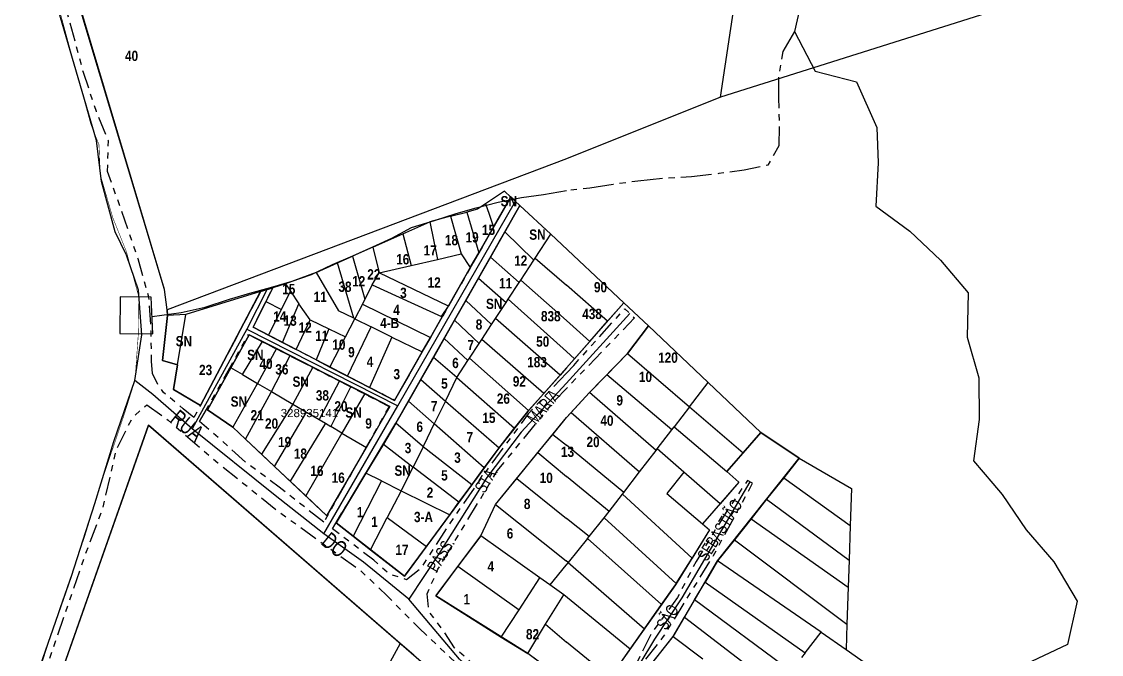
# Model space of a CAD drawing. Extents: x 207770 to 208809, y 4847431 to 4849212.
# Drawn here: x 207982.1 to 208244.9, y 4848184.4 to 4848338.6 of the extents above; entities that cross this region are included whole.
import ezdxf
from ezdxf.enums import TextEntityAlignment as Align

# ---------------------------------------------------------------- set-up
doc = ezdxf.new("R2010")
doc.units = 0
doc.header["$LTSCALE"] = 1.5
doc.header["$MEASUREMENT"] = 0
doc.linetypes.add('TRACO_13', pattern=[8, 5, -1, 1, -1])
doc.linetypes.add('TRACO_25', pattern=[8, 3, -1, 1, -1, 1, -1])
for name, color, linetype in [('CD-MALHA-LOTES', 40, 'CONTINUOUS'), ('CD_TXT_QUADRA', 1, 'CONTINUOUS'), ('HD-CANAIS', 7, 'CONTINUOUS'), ('HD-CURSO-INTER', 170, 'CONTINUOUS'), ('HD-VALAS-DRENOS', 170, 'CONTINUOUS'), ('LM-LIM-SETOR-FISCAL', 7, 'CONTINUOUS'), ('RU-QUADRAS', 6, 'CONTINUOUS'), ('SV-EIXO-ROD-ESTR', 7, 'CONTINUOUS'), ('SV-EIXO-RUA-N-PAV', 6, 'CONTINUOUS'), ('SV-EST-M-N-PAV', 20, 'CONTINUOUS'), ('SV-PONTE-BUEIRO', 249, 'CONTINUOUS'), ('SV-RUA-NAO-PAV-S-GUIA-C-GUIA', 7, 'CONTINUOUS'), ('SV-TXT-RUA-N-PAV-S-GUIA-C-GUIA', 7, 'CONTINUOUS'), ('Th_NmrPort', 7, 'CONTINUOUS')]:
    doc.layers.add(name, color=color, linetype=linetype)
doc.styles.add('ARIAL', font='ARIAL.TTF')
doc.styles.get("Standard").update_dxf_attribs({"font": 'swisscbo.ttf'})
doc.linetypes.add('Limite', pattern='A,20,-3,[130,ltypeshp.shx,S=6.35,R=0,X=0,Y=0],-3,20', length=46)

msp = doc.modelspace()

# ---------------------------------------------------------------- linework, layer by layer
at = {"layer": 'CD-MALHA-LOTES', "linetype": 'Continuous'}
for p, q in [((208152.2, 4848320.2), (208159.71, 4848370.06)), ((208235, 4848346.37), (208152.2, 4848320.2)), ((208152.2, 4848320.2), (208114.75, 4848305.2)), ((208099.68, 4848297.26), (208095.02, 4848294.16)), ((208101.19, 4848295.86), (208103.42, 4848293.79)), ((208093.11, 4848292.89), (208090.47, 4848292.2)), ((208095.02, 4848294.16), (208093.11, 4848292.89)), ((208095.02, 4848294.16), (208095.89, 4848291.64)), ((208103.42, 4848293.79), (208099.75, 4848287.34)), ((208074.87, 4848286.88), (208081.51, 4848289.84)), ((208086.53, 4848291.16), (208081.51, 4848289.84)), ((208081.51, 4848289.84), (208083.37, 4848280.67)), ((208086.53, 4848291.16), (208090.47, 4848292.2)), ((208086.53, 4848291.16), (208089.07, 4848281.99)), ((208090.47, 4848292.2), (208093.42, 4848282.27)), ((208095.89, 4848291.64), (208096.98, 4848288.5)), ((208093.42, 4848282.27), (208096.98, 4848288.5)), ((208099.75, 4848287.34), (208096.24, 4848281.17)), ((208106.78, 4848280.46), (208099.75, 4848287.34)), ((208067.61, 4848283.66), (208074.87, 4848286.88)), ((208074.87, 4848286.88), (208076.94, 4848279.19)), ((208128.68, 4848270.07), (208110.96, 4848286.77)), ((208067.61, 4848283.66), (208062.68, 4848281.44)), ((208067.61, 4848283.66), (208069.11, 4848277.38)), ((208083.37, 4848280.67), (208089.07, 4848281.99)), ((208089.07, 4848281.99), (208091.33, 4848278.72)), ((208091.33, 4848278.72), (208093.42, 4848282.27)), ((208053.84, 4848277.49), (208059.03, 4848279.8)), ((208059.03, 4848279.8), (208062.68, 4848281.44)), ((208062.95, 4848266.32), (208059.03, 4848279.8)), ((208062.68, 4848281.44), (208065.65, 4848270.94)), ((208069.11, 4848277.38), (208076.94, 4848279.19)), ((208076.94, 4848279.19), (208083.37, 4848280.67)), ((208096.24, 4848281.17), (208093.36, 4848276.12)), ((208096.24, 4848281.17), (208103.19, 4848275.07)), ((208103.6, 4848275.58), (208106.78, 4848280.46)), ((208106.78, 4848280.46), (208107.14, 4848280.97)), ((208107.14, 4848280.97), (208114.75, 4848274.42)), ((208053.84, 4848277.49), (208046.37, 4848274.7)), ((208053.84, 4848277.49), (208059.26, 4848268.13)), ((208067.46, 4848274.45), (208069.11, 4848277.38)), ((208086, 4848269.29), (208069.11, 4848277.38)), ((208091.33, 4848278.72), (208086, 4848269.29)), ((208046.37, 4848274.7), (208047.57, 4848272.9)), ((208067.46, 4848274.45), (208065.65, 4848270.94)), ((208067.46, 4848274.45), (208084.31, 4848266.76)), ((208093.36, 4848276.12), (208090.23, 4848270.63)), ((208093.36, 4848276.12), (208100.03, 4848270.14)), ((208100.57, 4848270.96), (208103.19, 4848275.07)), ((208103.19, 4848275.07), (208103.6, 4848275.58)), ((208114.73, 4848265.78), (208103.6, 4848275.58)), ((208124.74, 4848265.58), (208114.75, 4848274.42)), ((208040.28, 4848272.83), (208043.26, 4848273.73)), ((208041.59, 4848270.4), (208038.45, 4848264.12)), ((208041.59, 4848270.4), (208045.34, 4848268.45)), ((208045.58, 4848260.43), (208049.61, 4848269.85)), ((208052.31, 4848265.9), (208049.61, 4848269.85)), ((208065.05, 4848269.78), (208063.19, 4848266.19)), ((208065.65, 4848270.94), (208065.05, 4848269.78)), ((208065.05, 4848269.78), (208081.63, 4848261.64)), ((208084.31, 4848266.76), (208086, 4848269.29)), ((208090.23, 4848270.63), (208087.5, 4848265.84)), ((208096.5, 4848264.78), (208090.23, 4848270.63)), ((208097.46, 4848266.25), (208100.03, 4848270.14)), ((208100.03, 4848270.14), (208100.57, 4848270.96)), ((208114.75, 4848258.21), (208100.57, 4848270.96)), ((208124.74, 4848265.58), (208128.68, 4848270.07)), ((208128.68, 4848270.07), (208134.67, 4848264.45)), ((208017.53, 4848268.36), (208017.64, 4848266.96)), ((208022.05, 4848267.24), (208017.64, 4848266.96)), ((208020.03, 4848254.96), (208022.05, 4848267.24)), ((208042.2, 4848262.18), (208045.34, 4848268.45)), ((208062.95, 4848266.32), (208059.26, 4848268.13)), ((208060.92, 4848261.81), (208063.19, 4848266.19)), ((208063.19, 4848266.19), (208062.95, 4848266.32)), ((208063.19, 4848266.19), (208067.18, 4848264.23)), ((208081.63, 4848261.64), (208084.51, 4848266.67)), ((208084.31, 4848266.76), (208084.51, 4848266.67)), ((208096.5, 4848264.78), (208097.46, 4848266.25)), ((208113.2, 4848252.47), (208097.46, 4848266.25)), ((208038.45, 4848264.12), (208042.2, 4848262.18)), ((208048.95, 4848258.69), (208052.31, 4848265.9)), ((208052.31, 4848265.9), (208056.9, 4848263.72)), ((208056.9, 4848263.72), (208053.79, 4848256.19)), ((208056.9, 4848263.72), (208060.92, 4848261.81)), ((208061.45, 4848252.22), (208067.18, 4848264.23)), ((208072.23, 4848261.75), (208067.18, 4848264.23)), ((208087.5, 4848265.84), (208084.95, 4848261.36)), ((208087.5, 4848265.84), (208093.47, 4848260.15)), ((208094.13, 4848261.15), (208096.5, 4848264.78)), ((208120.4, 4848260.64), (208114.73, 4848265.78)), ((208120.4, 4848260.64), (208124.74, 4848265.58)), ((208134.67, 4848264.45), (208129.57, 4848257.7)), ((208149.23, 4848250.64), (208134.67, 4848264.45)), ((208042.2, 4848262.18), (208045.58, 4848260.43)), ((208057.1, 4848254.41), (208060.92, 4848261.81)), ((208072.23, 4848261.75), (208066.79, 4848249.47)), ((208072.23, 4848261.75), (208079.61, 4848258.12)), ((208079.61, 4848258.12), (208081.63, 4848261.64)), ((208084.95, 4848261.36), (208082.36, 4848256.8)), ((208090.7, 4848256.02), (208084.95, 4848261.36)), ((208093.47, 4848260.15), (208094.13, 4848261.15)), ((208109.21, 4848248), (208094.13, 4848261.15)), ((208035.88, 4848252.59), (208040.73, 4848260.66)), ((208044.13, 4848258.93), (208039.52, 4848250.45)), ((208044.13, 4848258.93), (208040.73, 4848260.66)), ((208047.5, 4848257.21), (208044.13, 4848258.93)), ((208045.58, 4848260.43), (208048.95, 4848258.69)), ((208053.79, 4848256.19), (208048.95, 4848258.69)), ((208072.87, 4848246.32), (208079.61, 4848258.12)), ((208091.13, 4848256.59), (208093.47, 4848260.15)), ((208116.69, 4848256.41), (208114.75, 4848258.21)), ((208116.69, 4848256.41), (208120.4, 4848260.64)), ((208042.9, 4848248.46), (208047.5, 4848257.21)), ((208052.98, 4848254.41), (208047.5, 4848257.21)), ((208053.79, 4848256.19), (208057.1, 4848254.41)), ((208082.36, 4848256.8), (208079.3, 4848251.43)), ((208088.01, 4848251.85), (208082.36, 4848256.8)), ((208088.01, 4848251.85), (208090.7, 4848256.02)), ((208090.7, 4848256.02), (208091.13, 4848256.59)), ((208105.52, 4848243.87), (208091.13, 4848256.59)), ((208114.75, 4848254.21), (208116.69, 4848256.41)), ((208129.57, 4848257.7), (208124.54, 4848252.55)), ((208129.57, 4848257.7), (208144.69, 4848244.73)), ((208035.88, 4848252.59), (208033.04, 4848254.27)), ((208052.98, 4848254.41), (208048.16, 4848245.37)), ((208059.46, 4848251.1), (208052.98, 4848254.41)), ((208057.1, 4848254.41), (208061.45, 4848252.22)), ((208114.75, 4848254.21), (208113.2, 4848252.47)), ((208035.88, 4848252.59), (208039.52, 4848250.45)), ((208039.52, 4848250.45), (208042.9, 4848248.46)), ((208059.46, 4848251.1), (208054.51, 4848241.63)), ((208062.22, 4848249.7), (208059.46, 4848251.1)), ((208061.45, 4848252.22), (208066.79, 4848249.47)), ((208079.3, 4848251.43), (208076.26, 4848246.09)), ((208079.3, 4848251.43), (208085.32, 4848246.16)), ((208085.32, 4848246.16), (208088.01, 4848251.85)), ((208088.01, 4848251.85), (208102.07, 4848239.51)), ((208124.54, 4848252.55), (208120.31, 4848248.2)), ((208140.42, 4848239.16), (208124.54, 4848252.55)), ((208144.69, 4848244.73), (208149.23, 4848250.64)), ((208162.07, 4848238.47), (208149.23, 4848250.64)), ((208042.9, 4848248.46), (208048.16, 4848245.37)), ((208062.22, 4848249.7), (208057.34, 4848239.97)), ((208065.62, 4848247.96), (208060.08, 4848238.36)), ((208065.62, 4848247.96), (208062.22, 4848249.7)), ((208066.79, 4848249.47), (208072.87, 4848246.32)), ((208120.31, 4848248.2), (208115.88, 4848243.4)), ((208136.53, 4848234.09), (208120.31, 4848248.2)), ((208048.16, 4848245.37), (208040.49, 4848233.22)), ((208048.16, 4848245.37), (208051.45, 4848243.43)), ((208076.26, 4848246.09), (208073.21, 4848240.74)), ((208076.26, 4848246.09), (208082.56, 4848240.57)), ((208085.32, 4848246.16), (208082.56, 4848240.57)), ((208085.32, 4848246.16), (208098.35, 4848234.78)), ((208043.66, 4848230.23), (208051.45, 4848243.43)), ((208051.45, 4848243.43), (208054.51, 4848241.63)), ((208115.88, 4848243.4), (208114.75, 4848242.17)), ((208115.88, 4848243.4), (208132.55, 4848228.91)), ((208144.69, 4848244.73), (208140.93, 4848239.83)), ((208144.69, 4848244.73), (208157.76, 4848233.52)), ((208033.5, 4848239.76), (208036.64, 4848236.86)), ((208056.04, 4848240.73), (208047.5, 4848226.61)), ((208054.51, 4848241.63), (208056.04, 4848240.73)), ((208056.04, 4848240.73), (208057.34, 4848239.97)), ((208060.08, 4848238.36), (208057.34, 4848239.97)), ((208073.21, 4848240.74), (208070.18, 4848235.67)), ((208094.74, 4848229.88), (208082.56, 4848240.57)), ((208111.39, 4848238.03), (208114.75, 4848242.17)), ((208140.42, 4848239.16), (208140.93, 4848239.83)), ((208140.93, 4848239.83), (208153.78, 4848228.95)), ((208060.08, 4848238.36), (208051.26, 4848223.06)), ((208060.08, 4848238.36), (208066.04, 4848234.85)), ((208107.8, 4848233.62), (208111.39, 4848238.03)), ((208111.39, 4848238.03), (208114.75, 4848235.39)), ((208136.84, 4848234.5), (208140.42, 4848239.16)), ((208157.76, 4848233.52), (208162.07, 4848238.47)), ((208162.07, 4848238.47), (208171.4, 4848232.25)), ((208036.64, 4848236.86), (208040.49, 4848233.22)), ((208056.44, 4848218.18), (208066.04, 4848234.85)), ((208070.18, 4848235.67), (208065.93, 4848228.57)), ((208070.18, 4848235.67), (208077.41, 4848230.08)), ((208079.86, 4848234.99), (208077.41, 4848230.08)), ((208091.66, 4848225.71), (208079.86, 4848234.99)), ((208094.74, 4848229.88), (208098.35, 4848234.78)), ((208128.68, 4848223.87), (208114.75, 4848235.39)), ((208136.53, 4848234.09), (208136.84, 4848234.5)), ((208143.33, 4848228.83), (208136.84, 4848234.5)), ((208040.49, 4848233.22), (208043.66, 4848230.23)), ((208102.63, 4848227.25), (208107.8, 4848233.62)), ((208107.8, 4848233.62), (208114.75, 4848227.8)), ((208132.55, 4848228.91), (208136.53, 4848234.09)), ((208153.78, 4848228.95), (208157.76, 4848233.52)), ((208171.4, 4848232.25), (208167.61, 4848227.47)), ((208171.4, 4848232.25), (208184.08, 4848224.81)), ((208043.66, 4848230.23), (208047.5, 4848226.61)), ((208088.54, 4848221.48), (208077.41, 4848230.08)), ((208091.66, 4848225.71), (208094.74, 4848229.88)), ((208047.5, 4848226.61), (208051.26, 4848223.06)), ((208069.7, 4848226.7), (208062.82, 4848213.23)), ((208069.7, 4848226.7), (208065.93, 4848228.57)), ((208069.7, 4848226.7), (208074.51, 4848224.31)), ((208097.49, 4848220.93), (208102.63, 4848227.25)), ((208102.63, 4848227.25), (208114.75, 4848217.51)), ((208125.1, 4848219.22), (208114.75, 4848227.8)), ((208128.68, 4848223.87), (208132.55, 4848228.91)), ((208143.33, 4848228.83), (208139.14, 4848223.63)), ((208152.14, 4848221.13), (208143.33, 4848228.83)), ((208153.78, 4848228.95), (208156.71, 4848226.37)), ((208167.61, 4848227.47), (208163.46, 4848222.24)), ((208167.61, 4848227.47), (208183.79, 4848215.8)), ((208074.51, 4848224.31), (208071.13, 4848217.76)), ((208074.51, 4848224.31), (208086.32, 4848218.46)), ((208088.54, 4848221.48), (208091.66, 4848225.71)), ((208156.71, 4848226.37), (208152.14, 4848221.13)), ((208184.08, 4848224.81), (208183.79, 4848215.8)), ((208051.26, 4848223.06), (208056.44, 4848218.18)), ((208086.32, 4848218.46), (208088.54, 4848221.48)), ((208125.1, 4848219.22), (208128.34, 4848223.43)), ((208128.34, 4848223.43), (208128.68, 4848223.87)), ((208145.31, 4848207.91), (208128.34, 4848223.43)), ((208139.14, 4848223.63), (208147.87, 4848216.24)), ((208163.46, 4848222.24), (208159.66, 4848217.45)), ((208163.46, 4848222.24), (208183.51, 4848207.36)), ((208093.86, 4848213.31), (208097.49, 4848220.93)), ((208097.49, 4848220.93), (208114.7, 4848207.26)), ((208123.88, 4848217.7), (208125.1, 4848219.22)), ((208147.87, 4848216.24), (208152.14, 4848221.13)), ((208067.07, 4848209.9), (208071.13, 4848217.76)), ((208071.13, 4848217.76), (208080.63, 4848210.75)), ((208080.63, 4848210.75), (208086.32, 4848218.46)), ((208120.24, 4848213.17), (208114.75, 4848217.51)), ((208120.24, 4848213.17), (208123.88, 4848217.7)), ((208123.88, 4848217.7), (208141.47, 4848201.67)), ((208147.87, 4848216.24), (208149.55, 4848214.81)), ((208159.66, 4848217.45), (208155.61, 4848212.35)), ((208159.66, 4848217.45), (208183.3, 4848200.83)), ((208149.55, 4848214.81), (208145.31, 4848207.91)), ((208183.79, 4848215.8), (208183.51, 4848207.36)), ((208062.82, 4848213.23), (208067.07, 4848209.9)), ((208075.28, 4848203.49), (208080.63, 4848210.75)), ((208093.86, 4848213.31), (208088.33, 4848205.9)), ((208108.26, 4848203.07), (208093.86, 4848213.31)), ((208119.84, 4848212.68), (208115.17, 4848206.85)), ((208119.84, 4848212.68), (208120.24, 4848213.17)), ((208137.9, 4848196.57), (208119.84, 4848212.68)), ((208155.61, 4848212.35), (208151.52, 4848207.19)), ((208155.61, 4848212.35), (208183, 4848191.77)), ((208067.07, 4848209.9), (208075.28, 4848203.49)), ((208088.33, 4848205.9), (208103.23, 4848195.31)), ((208114.61, 4848206.16), (208110.7, 4848201.34)), ((208115.17, 4848206.85), (208114.61, 4848206.16)), ((208115.17, 4848206.85), (208114.7, 4848207.26)), ((208115.17, 4848206.85), (208133.7, 4848190.62)), ((208141.47, 4848201.67), (208145.31, 4848207.91)), ((208151.52, 4848207.19), (208148.47, 4848202)), ((208176.71, 4848189.82), (208151.52, 4848207.19)), ((208183.51, 4848207.36), (208183.3, 4848200.83)), ((208103.23, 4848195.31), (208108.26, 4848203.07)), ((208110.7, 4848201.34), (208108.26, 4848203.07)), ((208137.9, 4848196.57), (208141.29, 4848201.37)), ((208141.29, 4848201.37), (208141.47, 4848201.67)), ((208145.93, 4848197.68), (208148.47, 4848202)), ((208148.47, 4848202), (208172.82, 4848184.82)), ((208183.3, 4848200.83), (208183, 4848191.77)), ((208130.21, 4848185.68), (208114.06, 4848198.94)), ((208145.93, 4848197.68), (208143.47, 4848193.48)), ((208169.37, 4848180.38), (208145.93, 4848197.68)), ((208098.87, 4848188.59), (208103.23, 4848195.31)), ((208133.7, 4848190.62), (208137.9, 4848196.57)), ((208140.7, 4848188.8), (208143.47, 4848193.48)), ((208143.47, 4848193.48), (208166.08, 4848176.14)), ((208105.32, 4848184.63), (208109.65, 4848191.79)), ((208109.65, 4848191.79), (208114.75, 4848187.41)), ((208130.21, 4848185.68), (208133.7, 4848190.62)), ((208172.82, 4848184.82), (208176.71, 4848189.82)), ((208176.71, 4848189.82), (208182.8, 4848185.59)), ((208183, 4848191.77), (208182.8, 4848185.59)), ((208098.87, 4848188.59), (208105.32, 4848184.63)), ((208125.33, 4848178.75), (208114.75, 4848187.41)), ((208124.01, 4848167.65), (208140.7, 4848188.8)), ((208140.7, 4848188.8), (208147.96, 4848183.38)), ((208114.75, 4848177.68), (208105.32, 4848184.63)), ((208125.33, 4848178.75), (208130.21, 4848185.68)), ((208172.82, 4848184.82), (208171.94, 4848183.69)), ((208182.8, 4848185.59), (208191.34, 4848179.65))]:
    msp.add_line(p, q, dxfattribs=at)
for points in [[(208017.53, 4848268.36), (208016.9, 4848273.36), (207982.79, 4848387.69), (207984.01, 4848388.01)], [(208114.75, 4848305.2), (208017.53, 4848268.36)], [(208096.98, 4848288.5), (208101.19, 4848295.86)], [(208107.14, 4848280.97), (208110.96, 4848286.77)], [(208046.37, 4848274.7), (208043.26, 4848273.73)], [(208025.62, 4848245.07), (208040.28, 4848272.83)], [(208045.34, 4848268.45), (208047.57, 4848272.9)]]:
    msp.add_lwpolyline(points, dxfattribs=at)
at = {"layer": 'CD-MALHA-LOTES', "linetype": 'Continuous', "flags": 128}
for points in [[(208101.19, 4848295.86), (208099.68, 4848297.26)], [(208110.96, 4848286.77), (208103.42, 4848293.79)], [(208040.28, 4848272.83), (208022.05, 4848267.24)], [(208043.26, 4848273.73), (208041.59, 4848270.4)], [(208047.57, 4848272.9), (208049.61, 4848269.85)], [(208017.64, 4848266.96), (208016.39, 4848256), (208020.03, 4848254.96)], [(208040.73, 4848260.66), (208037.51, 4848262.31), (208033.04, 4848254.27)], [(208020.03, 4848254.96), (208019.05, 4848248.97), (208025.62, 4848245.07)], [(208033.04, 4848254.27), (208027.34, 4848244.03), (208033.5, 4848239.76)], [(208039.52, 4848250.45), (208039.39, 4848250.2), (208033.5, 4848239.76)], [(208113.2, 4848252.47), (208109.21, 4848248)], [(208036.64, 4848236.86), (208042.83, 4848248.33), (208042.9, 4848248.46)], [(208066.04, 4848234.85), (208071.78, 4848244.82), (208065.62, 4848247.96)], [(208105.52, 4848243.87), (208109.13, 4848247.9), (208109.21, 4848248)], [(208102.07, 4848239.51), (208105.32, 4848243.64), (208105.52, 4848243.87)], [(208079.86, 4848234.99), (208079.66, 4848235.15), (208073.21, 4848240.74)], [(208079.86, 4848234.99), (208080.13, 4848235.52), (208082.56, 4848240.57)], [(208098.35, 4848234.78), (208101.94, 4848239.36), (208102.07, 4848239.51)], [(208074.51, 4848224.31), (208074.65, 4848224.58), (208077.41, 4848230.08)], [(208065.93, 4848228.57), (208058.69, 4848216.46), (208062.82, 4848213.23)], [(208088.33, 4848205.9), (208082.94, 4848198.67), (208098.87, 4848188.59)], [(208114.06, 4848198.94), (208110.7, 4848201.34)], [(208109.65, 4848191.79), (208114.06, 4848198.94)]]:
    msp.add_lwpolyline(points, dxfattribs=at)
at = {"layer": 'CD-MALHA-LOTES'}
for points in [[(208074.28, 4848187.07), (208012.98, 4848240.28), (207979.72, 4848145.76)], [(208074.28, 4848187.07), (208056.03, 4848153.56), (208069.67, 4848145.84)], [(208077.57, 4848184.21), (208074.28, 4848187.07)]]:
    msp.add_lwpolyline(points, dxfattribs=at)
at = {"layer": 'HD-CANAIS', "flags": 128}
msp.add_lwpolyline([(208172.71, 4848346.91), (208170.27, 4848336.15), (208175.26, 4848326.54), (208185.35, 4848323.88), (208190.3, 4848312.82), (208190.62, 4848304.19), (208190.03, 4848293.63), (208198.32, 4848287.53), (208205.79, 4848280.44), (208212.47, 4848272.49), (208212.28, 4848261.72), (208215.07, 4848251.82), (208215.19, 4848241.64), (208213.77, 4848231.61), (208218.49, 4848226.09), (208220.8, 4848223.39), (208226.62, 4848214.8), (208233.36, 4848206.94), (208239.01, 4848197.42), (208236.72, 4848186.86), (208226.54, 4848182.04)], dxfattribs=at)
at = {"layer": 'HD-CURSO-INTER', "linetype": 'TRACO_13', "flags": 128}
msp.add_lwpolyline([(208170.27, 4848336.15), (208167.41, 4848331.31), (208166.35, 4848325.36), (208166.33, 4848319.91), (208166.52, 4848314.26), (208166.45, 4848308.3), (208163.71, 4848303.63), (208157.99, 4848302.37), (208151.82, 4848301.55), (208145.17, 4848300.74), (208138.58, 4848300.44), (208132.07, 4848299.75), (208126.08, 4848298.93), (208120.46, 4848298.01), (208115.32, 4848297.5), (208114.73, 4848297.41)], dxfattribs=at)
at = {"layer": 'HD-VALAS-DRENOS', "flags": 128}
msp.add_lwpolyline([(208013.85, 4848266.76), (208020.97, 4848267.69), (208026.76, 4848269.02), (208032.69, 4848270.97), (208037.63, 4848272.4), (208042.7, 4848273.8), (208047.96, 4848275.33), (208052.69, 4848276.99), (208057.8, 4848279.38), (208062.76, 4848281.52), (208067.57, 4848283.69), (208072.23, 4848285.85), (208077.01, 4848288.44), (208082.62, 4848290.17), (208087.9, 4848291.83), (208092.72, 4848293.22), (208098.12, 4848294.62), (208103.79, 4848295.7), (208109.18, 4848296.51), (208114.72, 4848297.41)], dxfattribs=at)
at = {"layer": 'LM-LIM-SETOR-FISCAL', "linetype": 'Limite', "ltscale": 0.1, "const_width": 0.13, "flags": 128}
msp.add_lwpolyline([(208387.74, 4847960.83), (208385.39, 4847956.41), (208372.7, 4847939.55), (208360.03, 4847923.12), (208338.46, 4847893.58), (208321.24, 4847868.97), (208312.14, 4847857.89), (208276.54, 4847808.04), (208272.48, 4847802.93), (208271.71, 4847802.08), (208268.52, 4847797.95), (208253.29, 4847778.57), (208232.42, 4847749.78), (208215.21, 4847727.83), (208205.17, 4847714.63), (208192.91, 4847698.73), (208186.53, 4847690.93), (208173.54, 4847674.08), (208163.48, 4847661.16), (208147.66, 4847641.58), (208133.02, 4847623.08), (208125.67, 4847614.47), (208121.36, 4847609.23), (208114.68, 4847601.2), (208078.3, 4847559.8), (208054.56, 4847533.51), (208037.37, 4847514.47), (208029.62, 4847505.3), (208015.28, 4847491.97), (208000.87, 4847476.99), (207988.5, 4847465.36), (207974.43, 4847452.14), (207957.73, 4847437.02), (207941.59, 4847458.69), (207921.95, 4847493.9), (207902.09, 4847525.32), (207874.78, 4847560.94), (207864.41, 4847571.61), (207848.86, 4847587.62), (207844.08, 4847592.54), (207827.2, 4847607.7), (207822.72, 4847611.45), (207809.68, 4847622.39), (207800.34, 4847631.34), (207791.83, 4847639.49), (207789.35, 4847640.5), (207770.16, 4847648.29), (207771.56, 4847663.44), (207782.07, 4847685.13), (207788.79, 4847698.98), (207805.8, 4847721.97), (207814.75, 4847736.4), (207832.06, 4847762.95), (207843.32, 4847778.24), (207853.99, 4847795.84), (207866.98, 4847818.64), (207870.47, 4847825.73), (207872.42, 4847829.43), (207878.3, 4847837.34), (207892.25, 4847865.58), (207897.62, 4847878.65), (207901.41, 4847892.98), (207910.26, 4847922.04), (207916.42, 4847941.01), (207917.77, 4847945.28), (207920.32, 4847960.19), (207921, 4847963.57), (207922.67, 4847973.36), (207924.02, 4847983.95), (207931.75, 4848023.44), (207935.95, 4848038.31), (207938.8, 4848047.89), (207943.28, 4848060.34), (207947.6, 4848075.6), (207952.19, 4848088.84), (207955.63, 4848098.17), (207961.45, 4848112.84), (207964.22, 4848121.42), (207967.4, 4848130.11), (207973.09, 4848141.61), (207976.41, 4848152.41), (207981.76, 4848167.44), (207984.51, 4848174.56), (207987.4, 4848183.31), (207991.07, 4848194.77), (207997.36, 4848212.8), (208002.27, 4848228.55), (208006.89, 4848242.28), (208009.71, 4848251.17), (208010.53, 4848262.57), (208010.65, 4848271.5), (208007.64, 4848282.49), (208006.08, 4848286.4), (208004.29, 4848290.86), (208001.28, 4848301.24), (208000.94, 4848308.61), (207998.94, 4848313.63), (207994.8, 4848328.69), (207985.88, 4848361.34), (207983.37, 4848372.15), (207979.52, 4848388.8), (207973.97, 4848405.11), (207970.3, 4848417.74), (207965.62, 4848437.71), (207963.58, 4848460.32), (207962.76, 4848468.22), (207962.44, 4848471.73), (207961.77, 4848475.9), (207962.87, 4848484.57), (207968.53, 4848505.21), (207970.47, 4848512.96), (207974.12, 4848527.55), (207979.22, 4848544.32), (207981.13, 4848552.93), (207986.21, 4848576.49), (207989.51, 4848588.21), (207992.35, 4848598.91), (207992.71, 4848609.76), (207992.34, 4848618.14), (207991.98, 4848624.34), (207987.97, 4848639.65), (207983.23, 4848650.23), (207980.21, 4848656.63), (207959.42, 4848694.96), (207955.87, 4848700.21), (207953.61, 4848706.94), (207951.29, 4848714.3), (207971.45, 4848736.35), (207987.06, 4848754.07), (208002.88, 4848772.47), (208029.39, 4848802.29), (208055.4, 4848834.16), (208062.6, 4848842.56), (208082.48, 4848868.63), (208089.08, 4848877.86), (208092.97, 4848883.15), (208114.75, 4848908.34), (208139.11, 4848938.69), (208163.14, 4848966.59), (208183.89, 4848990.29), (208194.01, 4849003.09), (208207.85, 4849021.47), (208221.58, 4849039.46), (208250.83, 4849074.09), (208264.95, 4849090.56), (208282.06, 4849112.13), (208291.24, 4849122.44), (208299.16, 4849131.8), (208314.36, 4849149.75), (208327.89, 4849167.36), (208335.74, 4849174.95), (208349.86, 4849193.3), (208367.01, 4849211.9), (208367.02, 4849211.91), (208367.02, 4849211.91), (208402.2, 4849155.79), (208402.25, 4849155.72), (208429.5, 4849112.02), (208453.81, 4849072.29), (208482.55, 4849030.03), (208521.39, 4848970.95), (208585.69, 4848869.65), (208612.48, 4848823.84), (208624.45, 4848802.17), (208639.28, 4848776.94), (208652.13, 4848760.19), (208668.52, 4848742.75), (208684.73, 4848728.15), (208706.07, 4848712.27), (208727.59, 4848696.03), (208744.9, 4848683.1), (208751.03, 4848678.41), (208757.87, 4848673.17), (208770.42, 4848663.2), (208781.51, 4848653.45), (208792.86, 4848644.02), (208808.5, 4848628.81), (208808.48, 4848628.77), (208798.22, 4848603.07), (208793.99, 4848590.52), (208787.55, 4848564.61), (208780.19, 4848529.56), (208780.03, 4848528.56), (208775.62, 4848500.61), (208772.38, 4848478.81), (208771.96, 4848476.02), (208769, 4848457.33), (208766.41, 4848441.62), (208759.53, 4848407.51), (208755.2, 4848382.65), (208749.3, 4848353.13), (208743.24, 4848317.57), (208742.79, 4848315.53), (208738.22, 4848294.77), (208731.38, 4848265.21), (208731.18, 4848264.34), (208716.32, 4848198.55), (208711.49, 4848173.57), (208704.3, 4848155.03), (208695.04, 4848146.22), (208686.45, 4848144.64), (208674.24, 4848143.51), (208647.48, 4848139.92), (208628.43, 4848137.9), (208584.96, 4848131.08), (208568.46, 4848127.46), (208541.32, 4848121.06), (208527.85, 4848117.82), (208527.06, 4848117.55), (208507.44, 4848110.65), (208506.58, 4848110.03), (208504.48, 4848108.51), (208486.9, 4848092.67), (208451.25, 4848044.39), (208435.17, 4848022.56), (208429.87, 4848015.38), (208423.26, 4848006.94), (208388.59, 4847961.94), (208387.74, 4847960.83)], close=True, dxfattribs=at)
at = {"layer": 'RU-QUADRAS', "color": 6, "linetype": 'Continuous'}
for points in [[(208114.75, 4848177.68), (208105.32, 4848184.63), (208082.94, 4848198.67), (208093.89, 4848213.35), (208097.49, 4848220.93), (208114.75, 4848242.17), (208120.31, 4848248.2), (208129.6, 4848257.75), (208134.67, 4848264.45), (208128.68, 4848270.07), (208114.75, 4848254.21), (208105.32, 4848243.64), (208098.43, 4848234.89), (208075.28, 4848203.49), (208058.69, 4848216.46), (208073.24, 4848240.79), (208103.42, 4848293.79), (208101.19, 4848295.86), (208093.42, 4848282.27), (208091.33, 4848278.72), (208084.51, 4848266.67), (208072.87, 4848246.32), (208038.45, 4848264.12), (208043.26, 4848273.73), (208040.27, 4848272.81), (208025.62, 4848245.07), (208019.05, 4848248.97), (208020.03, 4848254.96), (208016.39, 4848256), (208017.64, 4848266.96), (208017.53, 4848268.36), (208016.9, 4848273.36), (207995.88, 4848343.31)], [(207931.2, 4848007.86), (208012.98, 4848240.28), (208101.25, 4848163.66), (208114.73, 4848154.52), (208125.4, 4848146.84), (208114.72, 4848135.84), (208109.63, 4848130.25), (208106.25, 4848133.22), (208057.12, 4848082.65), (208053.75, 4848079.2), (208026.78, 4848102.21), (208025.98, 4848099.87), (208049.62, 4848077.32), (208076.75, 4848020.52), (208072.06, 4848017.78), (208053.63, 4848015.16), (208049.87, 4848021.59), (208044.57, 4848015.03), (208041.57, 4848016.71), (208039.53, 4848013.31), (208034.8, 4848015.96), (208029.74, 4848009)], [(208124.01, 4848167.65), (208140.78, 4848188.9), (208151.53, 4848207.21), (208171.4, 4848232.25), (208162.07, 4848238.47), (208153.78, 4848228.95), (208156.71, 4848226.37), (208147.87, 4848216.24), (208149.55, 4848214.81), (208141.29, 4848201.37), (208121.09, 4848172.75)]]:
    msp.add_lwpolyline(points, dxfattribs=at)
msp.add_lwpolyline([(208027.34, 4848244.03), (208037.51, 4848262.31), (208071.78, 4848244.82), (208056.44, 4848218.18), (208036.64, 4848236.86), (208033.5, 4848239.76)], close=True, dxfattribs=at)
at = {"layer": 'SV-EIXO-ROD-ESTR', "flags": 128}
msp.add_lwpolyline([(207928.51, 4848009.66), (207931.84, 4848024.04), (207937.22, 4848040.7), (207938.88, 4848046.2), (207943.28, 4848060.34), (207947.6, 4848075.6), (207952.19, 4848088.84), (207957.82, 4848103.04), (207963.52, 4848117.88), (207967.4, 4848130.11), (207973.09, 4848141.61), (207976.41, 4848152.41), (207994.25, 4848203.48), (207999.96, 4848221.18), (208004.53, 4848236.31), (208009.71, 4848251.17), (208011.38, 4848262.3), (208010.53, 4848273.15), (208007.67, 4848281.71), (208004.9, 4848287.37), (208001.58, 4848299.62), (208000.31, 4848309.59), (207988.53, 4848350.2)], dxfattribs=at)
at = {"layer": 'SV-EIXO-RUA-N-PAV', "flags": 128}
for points in [[(208055.64, 4848213.84), (208073.65, 4848245), (208102.3, 4848294.82)], [(208041.87, 4848273.37), (208036.95, 4848263.66), (208023.64, 4848239.4)], [(208130.18, 4848267.45), (208114.62, 4848250.46)], [(208036.95, 4848263.66), (208073.65, 4848245)], [(208114.75, 4848159.66), (208088.66, 4848183.3), (208076.36, 4848197.89), (208065.31, 4848206.86), (208055.64, 4848213.84), (208043.84, 4848223.12), (208023.64, 4848239.4), (208014.03, 4848247.72), (208009.71, 4848251.17)], [(208114.62, 4848250.46), (208103.67, 4848238.55), (208095.33, 4848227.5), (208083.66, 4848208.94), (208076.36, 4848197.89)], [(208159.35, 4848226.49), (208142.83, 4848198.21), (208136.17, 4848188.14), (208132.61, 4848182.21), (208130.1, 4848179.25), (208121.65, 4848168.29), (208116.69, 4848158.77)]]:
    msp.add_lwpolyline(points, dxfattribs=at)
at = {"layer": 'SV-EST-M-N-PAV', "linetype": 'TRACO_25', "flags": 128}
for points in [[(208013.94, 4848252.88), (208013.7, 4848255.87), (208013.68, 4848262.51), (208013.1, 4848271.48), (208010.47, 4848280.76), (208006.45, 4848292.47), (208003.03, 4848302.04), (208003.23, 4848309.56), (208000.31, 4848316.7), (207997.14, 4848326.23), (207993.81, 4848338.77), (207990.5, 4848350.27), (207987.19, 4848363.14), (207985.56, 4848372.8), (207982.93, 4848384.6), (207981.25, 4848393.15), (207979.53, 4848402.7), (207978.49, 4848404.88)], [(207921.7, 4847960.19), (207925.22, 4847978.66), (207926, 4847986.81), (207927.69, 4847995.83), (207928.93, 4848003.79), (207930.67, 4848012.86), (207932.9, 4848022.37), (207940.75, 4848045.45), (207945.36, 4848056.77), (207948.13, 4848066.26), (207952.15, 4848077.1), (207955.01, 4848088.62), (207959.75, 4848101.23), (207963.86, 4848113.93), (207968.45, 4848126.84), (207973.81, 4848139.33), (207978.71, 4848154.03), (207983.67, 4848168.26), (207987.89, 4848180.26), (207992.83, 4848194.64), (207997.91, 4848209.46), (208001.93, 4848220.13), (208005.09, 4848234.06), (208009.16, 4848242.24), (208012.56, 4848245.22)]]:
    msp.add_lwpolyline(points, dxfattribs=at)
at = {"layer": 'SV-PONTE-BUEIRO', "flags": 128}
msp.add_lwpolyline([(208013.63, 4848271.48), (208006.1, 4848271.53), (208006.03, 4848262.64), (208014.05, 4848262.51)], close=True, dxfattribs=at)
at = {"layer": 'SV-RUA-NAO-PAV-S-GUIA-C-GUIA', "linetype": 'TRACO_25', "flags": 128}
for points in [[(208057.77, 4848215.05), (208065.93, 4848228.57), (208070.18, 4848235.67), (208073.25, 4848240.81), (208076.26, 4848246.09), (208079.3, 4848251.43), (208082.36, 4848256.8), (208084.95, 4848261.36), (208087.5, 4848265.84), (208090.23, 4848270.63), (208093.36, 4848276.12), (208096.24, 4848281.17), (208099.75, 4848287.34), (208103.42, 4848293.79), (208101.19, 4848295.86), (208096.98, 4848288.5), (208093.42, 4848282.27), (208091.38, 4848278.7), (208086, 4848269.29), (208084.51, 4848266.67), (208081.63, 4848261.64), (208079.61, 4848258.12), (208072.87, 4848246.32), (208066.79, 4848249.47), (208061.45, 4848252.22), (208057.12, 4848254.46), (208053.79, 4848256.19), (208048.95, 4848258.69), (208045.58, 4848260.43), (208042.2, 4848262.18), (208038.45, 4848264.12), (208041.59, 4848270.4), (208043.26, 4848273.73), (208040.27, 4848272.81), (208024.07, 4848242.11)], [(208114.72, 4848252.94), (208116.5, 4848254.83), (208128.9, 4848268.64), (208131.31, 4848266.4), (208114.72, 4848249.21)], [(208025.45, 4848241.17), (208037.3, 4848262.36), (208071.57, 4848244.83), (208055.69, 4848216.66)], [(208024.07, 4848242.11), (208021.43, 4848244.29), (208016.67, 4848248.24), (208015.37, 4848250.08), (208013.94, 4848252.88)], [(208114.72, 4848252.94), (208105.4, 4848243.02), (208095.71, 4848229.83), (208087.9, 4848218.72), (208079.16, 4848205.21), (208075.8, 4848202.63), (208071.53, 4848204.04), (208067.87, 4848207.35), (208057.77, 4848215.05)], [(208114.72, 4848162.88), (208113.44, 4848162.79), (208100.69, 4848174.59), (208087.48, 4848185.99), (208084.99, 4848189.92), (208081.31, 4848194.79), (208080.79, 4848199.21), (208083.45, 4848205.17), (208097.89, 4848229.12), (208112.06, 4848246.45), (208114.72, 4848249.21)], [(208012.56, 4848245.22), (208017.79, 4848241.5), (208029.89, 4848231.1), (208044.17, 4848219.61), (208056.64, 4848210.55), (208064.75, 4848204.7), (208071.06, 4848198.73), (208078.79, 4848190.93), (208085.76, 4848184.27), (208101.74, 4848169.26), (208111.77, 4848160.29), (208114.72, 4848158.01)], [(208055.69, 4848216.66), (208044.78, 4848225.17), (208036.83, 4848231.07), (208030.35, 4848236.94), (208025.45, 4848241.17)], [(208184.96, 4848165.84), (208176.17, 4848152.36), (208170.41, 4848146.02), (208164.96, 4848139.58), (208160.75, 4848135.01), (208157.62, 4848133.84), (208155.15, 4848131.68), (208154.24, 4848130.7), (208142.38, 4848139.43), (208121.86, 4848157.31), (208119.96, 4848160.58), (208123.15, 4848169.24), (208138.38, 4848188.76), (208150.54, 4848208.54), (208160.05, 4848226.11), (208158.79, 4848226.8), (208153.61, 4848219.1), (208146.27, 4848207.05), (208141.76, 4848198.25), (208135.61, 4848189.92), (208131.34, 4848181.41), (208125.21, 4848174.72), (208117.11, 4848164.1), (208115.5, 4848162.94), (208114.72, 4848162.88)]]:
    msp.add_lwpolyline(points, dxfattribs=at)

# ---------------------------------------------------------------- texts
at = {"layer": 'CD_TXT_QUADRA', "color": 7, "linetype": 'Continuous', "style": 'ARIAL'}
msp.add_text('328935141', height=2, dxfattribs=at).set_placement((208045.19, 4848242.23))
at = {"layer": 'SV-TXT-RUA-N-PAV-S-GUIA-C-GUIA', "style": 'ARIAL', "width": 0.7}
for s, height, rotation, p in [('MARIA', 3, 50, (208107.26, 4848240.23)), ('RUA                                    DO', 4, 321, (208017.95, 4848241.2)), ('PASS.                 STA.', 3, 59, (208083.2, 4848204.2)), ('SEBASTIÃO', 3, 58, (208148.93, 4848206.91)), ('SÃO', 3, 58, (208138.97, 4848190.13))]:
    msp.add_text(s, height=height, rotation=rotation, dxfattribs=at).set_placement(p)
at = {"layer": 'Th_NmrPort', "color": 1}
for s, p in [('40', (208007.28, 4848330.24)), ('SN', (208098.71, 4848294.84)), ('19', (208090.17, 4848286.03)), ('15', (208094.18, 4848287.87)), ('SN', (208105.68, 4848286.7)), ('18', (208085.15, 4848285.36)), ('16', (208073.28, 4848280.69)), ('17', (208079.96, 4848282.86)), ('12', (208102, 4848280.35)), ('12', (208062.57, 4848275.34)), ('22', (208066.25, 4848277.01)), ('15', (208045.54, 4848273.43)), ('38', (208059.23, 4848274)), ('12', (208080.94, 4848275.03)), ('11', (208098.33, 4848274.84)), ('90', (208121.43, 4848273.89)), ('11', (208053.2, 4848271.54)), ('3', (208074.25, 4848272.52)), ('4', (208072.58, 4848268.35)), ('SN', (208095.15, 4848269.83)), ('438', (208118.57, 4848267.38)), ('14', (208043.37, 4848266.75)), ('13', (208045.88, 4848265.75)), ('4-B', (208069.4, 4848265.17)), ('8', (208092.64, 4848264.81)), ('838', (208108.53, 4848266.82)), ('12', (208049.55, 4848264.08)), ('11', (208053.57, 4848262.07)), ('SN', (208019.62, 4848260.74)), ('10', (208057.75, 4848259.9)), ('7', (208090.63, 4848259.8)), ('50', (208107.36, 4848260.64)), ('SN', (208037.01, 4848257.39)), ('9', (208061.59, 4848258.06)), ('40', (208040.02, 4848255.22)), ('4', (208066.11, 4848255.72)), ('6', (208086.91, 4848255.43)), ('183', (208105.18, 4848255.62)), ('120', (208137.05, 4848256.72)), ('23', (208025.31, 4848253.72)), ('36', (208043.87, 4848253.88)), ('3', (208072.63, 4848252.71)), ('10', (208132.37, 4848252.04)), ('SN', (208048.05, 4848250.88)), ('5', (208084.23, 4848250.42)), ('92', (208101.67, 4848250.94)), ('38', (208053.73, 4848247.53)), ('26', (208097.78, 4848246.74)), ('9', (208126.9, 4848246.32)), ('SN', (208033, 4848246.03)), ('20', (208058.25, 4848244.86)), ('7', (208081.73, 4848244.9)), ('21', (208037.85, 4848242.69)), ('SN', (208060.93, 4848243.36)), ('15', (208094.27, 4848242.06)), ('40', (208123, 4848241.38)), ('20', (208041.36, 4848240.68)), ('9', (208065.78, 4848240.68)), ('6', (208078.21, 4848239.89)), ('19', (208044.54, 4848236.17)), ('7', (208090.42, 4848237.38)), ('20', (208119.61, 4848236.18)), ('18', (208048.38, 4848233.33)), ('3', (208075.37, 4848234.71)), ('13', (208113.4, 4848233.79)), ('3', (208087.41, 4848232.37)), ('16', (208052.4, 4848229.15)), ('SN', (208072.86, 4848229.2)), ('5', (208084.23, 4848228.03)), ('16', (208057.58, 4848227.48)), ('10', (208108.22, 4848227.44)), ('2', (208080.72, 4848223.85)), ('8', (208104.37, 4848221.09)), ('1', (208063.69, 4848219.08)), ('3-A', (208077.62, 4848217.91)), ('1', (208067.2, 4848216.74)), ('6', (208100.19, 4848213.9)), ('17', (208073.1, 4848209.89)), ('4', (208095.51, 4848205.88)), ('1', (208089.66, 4848197.86)), ('82', (208104.88, 4848189.34))]:
    msp.add_text(s, height=2.5, dxfattribs=at).set_placement(p, align=Align.MIDDLE_LEFT)

doc.saveas('drawing.dxf')
